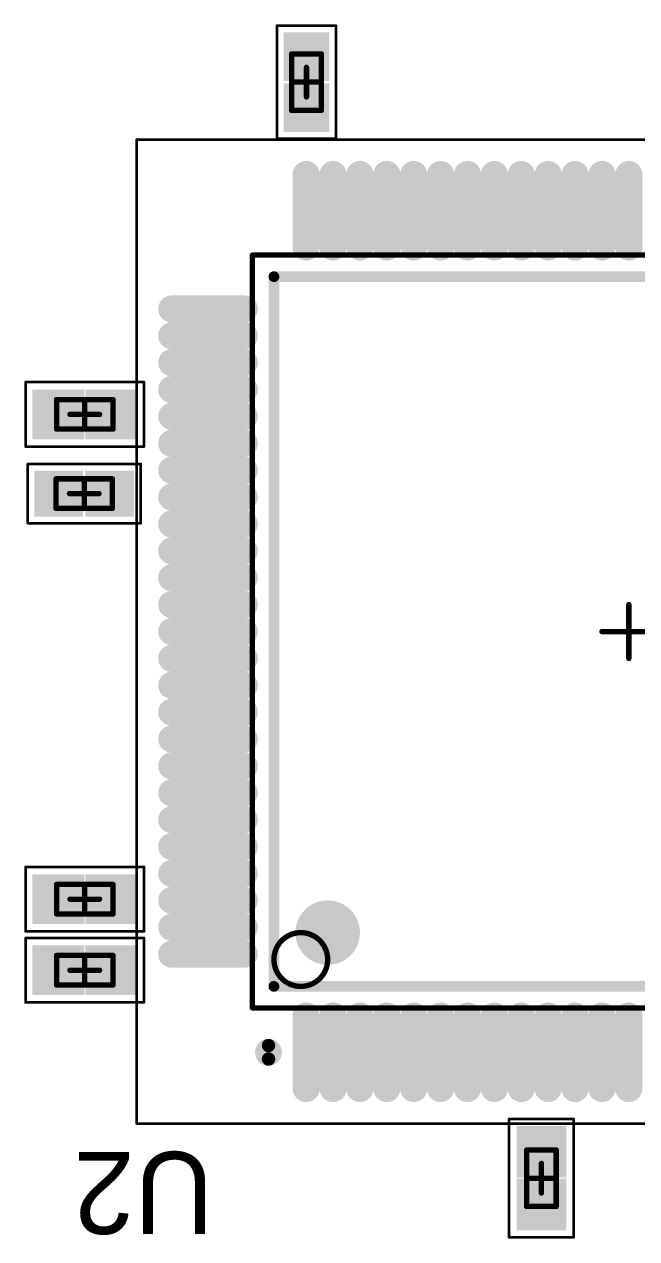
# Model space of a CAD drawing. Header units: millimetres. Extents: x -6 to 100, y 0 to 100.
# Drawn here: x 39.05 to 50.44, y 37.98 to 60.57 of the extents above; entities that cross this region are included whole.
import ezdxf

# ---------------------------------------------------------------- set-up
doc = ezdxf.new("R2010")
doc.units = ezdxf.units.MM
for name, color, linetype in [('Mechanical13', 56, 'Continuous'), ('Mechanical15', 56, 'Continuous'), ('TopLayer', 1, 'Continuous'), ('TopOverlay', 2, 'Continuous'), ('TopPaste', 8, 'Continuous'), ('TopSolder', 216, 'Continuous')]:
    doc.layers.add(name, color=color, linetype=linetype)

# ---------------------------------------------------------------- blocks, each defined once
blk = doc.blocks.new('ATML_100A_M_3')
at = {"layer": 'Mechanical13', "const_width": 0.1}
for points in [[(-7, 7), (7, 7)], [(-7, 7), (-7, -7)], [(7, 7), (7, -7)]]:
    blk.add_lwpolyline(points, dxfattribs=at)
at = {"layer": 'Mechanical13'}
for points, const_width in [([(-7.025, 7, 1), (-6.975, 7, 1)], 0.05), ([(-7.025, 7, 1), (-6.975, 7, 1)], 0.05), ([(6.975, 7, 1), (7.025, 7, 1)], 0.05), ([(6.975, 7, 1), (7.025, 7, 1)], 0.05), ([(-5.6, 6.1, 1), (-6.6, 6.1, 1)], 0.1), ([(-6.625, 6.1, 1), (-6.575, 6.1, 1)], 0.05), ([(-5.625, 6.1, 1), (-5.575, 6.1, 1)], 0.05)]:
    blk.add_lwpolyline(points, format="xyb", close=True, dxfattribs=dict(at, const_width=const_width))
at = {"layer": 'Mechanical15'}
for points, const_width in [([(-9.15, 9.15), (9.15, 9.15)], 0.05), ([(-9.15, 9.15), (-9.15, -9.15)], 0.05), ([(9.15, 9.15), (9.15, -9.15)], 0.05), ([(0, 0.5), (0, -0.5)], 0.1), ([(-0.5, 0), (0.5, 0)], 0.1)]:
    blk.add_lwpolyline(points, dxfattribs=dict(at, const_width=const_width))
for points, const_width in [([(-9.163, 9.15, 1), (-9.138, 9.15, 1)], 0.025), ([(-9.163, 9.15, 1), (-9.138, 9.15, 1)], 0.025), ([(9.138, 9.15, 1), (9.162, 9.15, 1)], 0.025), ([(9.138, 9.15, 1), (9.162, 9.15, 1)], 0.025), ([(-0.025, 0.5, 1), (0.025, 0.5, 1)], 0.05), ([(-0.525, 0, 1), (-0.475, 0, 1)], 0.05), ([(0.475, 0, 1), (0.525, 0, 1)], 0.05)]:
    blk.add_lwpolyline(points, format="xyb", close=True, dxfattribs=dict(at, const_width=const_width))
at = {"layer": 'TopLayer', "const_width": 0.3}
for points in [[(-6, 8.5), (-6, 7.15)], [(-5.5, 8.5), (-5.5, 7.15)], [(-5, 8.5), (-5, 7.15)], [(-4.5, 8.5), (-4.5, 7.15)], [(-4, 8.5), (-4, 7.15)], [(-3.5, 8.5), (-3.5, 7.15)], [(-3, 8.5), (-3, 7.15)], [(-2.5, 8.5), (-2.5, 7.15)], [(-2, 8.5), (-2, 7.15)], [(-1.5, 8.5), (-1.5, 7.15)], [(-1, 8.5), (-1, 7.15)], [(-0.5, 8.5), (-0.5, 7.15)], [(0, 8.5), (0, 7.15)], [(0.5, 8.5), (0.5, 7.15)], [(1, 8.5), (1, 7.15)], [(1.5, 8.5), (1.5, 7.15)], [(2, 8.5), (2, 7.15)], [(2.5, 8.5), (2.5, 7.15)], [(3, 8.5), (3, 7.15)], [(3.5, 8.5), (3.5, 7.15)], [(4, 8.5), (4, 7.15)], [(4.5, 8.5), (4.5, 7.15)], [(5, 8.5), (5, 7.15)], [(5.5, 8.5), (5.5, 7.15)], [(6, 8.5), (6, 7.15)], [(-8.5, 6), (-7.15, 6)], [(7.15, 6), (8.5, 6)], [(-8.5, 5.5), (-7.15, 5.5)], [(7.15, 5.5), (8.5, 5.5)], [(-8.5, 5), (-7.15, 5)], [(7.15, 5), (8.5, 5)], [(-8.5, 4.5), (-7.15, 4.5)], [(7.15, 4.5), (8.5, 4.5)], [(-8.5, 4), (-7.15, 4)], [(7.15, 4), (8.5, 4)], [(-8.5, 3.5), (-7.15, 3.5)], [(7.15, 3.5), (8.5, 3.5)], [(-8.5, 3), (-7.15, 3)], [(7.15, 3), (8.5, 3)], [(-8.5, 2.5), (-7.15, 2.5)], [(7.15, 2.5), (8.5, 2.5)], [(-8.5, 2), (-7.15, 2)], [(7.15, 2), (8.5, 2)], [(-8.5, 1.5), (-7.15, 1.5)], [(7.15, 1.5), (8.5, 1.5)], [(-8.5, 1), (-7.15, 1)], [(7.15, 1), (8.5, 1)], [(-8.5, 0.5), (-7.15, 0.5)], [(7.15, 0.5), (8.5, 0.5)], [(-8.5, 0), (-7.15, 0)], [(7.15, 0), (8.5, 0)]]:
    blk.add_lwpolyline(points, dxfattribs=at)
at = {"layer": 'TopLayer', "const_width": 0.15}
for points in [[(-6.075, 8.5, 1), (-5.925, 8.5, 1)], [(-5.575, 8.5, 1), (-5.425, 8.5, 1)], [(-5.075, 8.5, 1), (-4.925, 8.5, 1)], [(-4.575, 8.5, 1), (-4.425, 8.5, 1)], [(-4.075, 8.5, 1), (-3.925, 8.5, 1)], [(-3.575, 8.5, 1), (-3.425, 8.5, 1)], [(-3.075, 8.5, 1), (-2.925, 8.5, 1)], [(-2.575, 8.5, 1), (-2.425, 8.5, 1)], [(-2.075, 8.5, 1), (-1.925, 8.5, 1)], [(-1.575, 8.5, 1), (-1.425, 8.5, 1)], [(-1.075, 8.5, 1), (-0.925, 8.5, 1)], [(-0.575, 8.5, 1), (-0.425, 8.5, 1)], [(-0.075, 8.5, 1), (0.075, 8.5, 1)], [(0.425, 8.5, 1), (0.575, 8.5, 1)], [(0.925, 8.5, 1), (1.075, 8.5, 1)], [(1.425, 8.5, 1), (1.575, 8.5, 1)], [(1.925, 8.5, 1), (2.075, 8.5, 1)], [(2.425, 8.5, 1), (2.575, 8.5, 1)], [(2.925, 8.5, 1), (3.075, 8.5, 1)], [(3.425, 8.5, 1), (3.575, 8.5, 1)], [(3.925, 8.5, 1), (4.075, 8.5, 1)], [(4.425, 8.5, 1), (4.575, 8.5, 1)], [(4.925, 8.5, 1), (5.075, 8.5, 1)], [(5.425, 8.5, 1), (5.575, 8.5, 1)], [(5.925, 8.5, 1), (6.075, 8.5, 1)], [(-6.075, 7.15, 1), (-5.925, 7.15, 1)], [(-5.575, 7.15, 1), (-5.425, 7.15, 1)], [(-5.075, 7.15, 1), (-4.925, 7.15, 1)], [(-4.575, 7.15, 1), (-4.425, 7.15, 1)], [(-4.075, 7.15, 1), (-3.925, 7.15, 1)], [(-3.575, 7.15, 1), (-3.425, 7.15, 1)], [(-3.075, 7.15, 1), (-2.925, 7.15, 1)], [(-2.575, 7.15, 1), (-2.425, 7.15, 1)], [(-2.075, 7.15, 1), (-1.925, 7.15, 1)], [(-1.575, 7.15, 1), (-1.425, 7.15, 1)], [(-1.075, 7.15, 1), (-0.925, 7.15, 1)], [(-0.575, 7.15, 1), (-0.425, 7.15, 1)], [(-0.075, 7.15, 1), (0.075, 7.15, 1)], [(0.425, 7.15, 1), (0.575, 7.15, 1)], [(0.925, 7.15, 1), (1.075, 7.15, 1)], [(1.425, 7.15, 1), (1.575, 7.15, 1)], [(1.925, 7.15, 1), (2.075, 7.15, 1)], [(2.425, 7.15, 1), (2.575, 7.15, 1)], [(2.925, 7.15, 1), (3.075, 7.15, 1)], [(3.425, 7.15, 1), (3.575, 7.15, 1)], [(3.925, 7.15, 1), (4.075, 7.15, 1)], [(4.425, 7.15, 1), (4.575, 7.15, 1)], [(4.925, 7.15, 1), (5.075, 7.15, 1)], [(5.425, 7.15, 1), (5.575, 7.15, 1)], [(5.925, 7.15, 1), (6.075, 7.15, 1)], [(-8.575, 6, 1), (-8.425, 6, 1)], [(-7.225, 6, 1), (-7.075, 6, 1)], [(7.075, 6, 1), (7.225, 6, 1)], [(8.425, 6, 1), (8.575, 6, 1)], [(-8.575, 5.5, 1), (-8.425, 5.5, 1)], [(-7.225, 5.5, 1), (-7.075, 5.5, 1)], [(7.075, 5.5, 1), (7.225, 5.5, 1)], [(8.425, 5.5, 1), (8.575, 5.5, 1)], [(-8.575, 5, 1), (-8.425, 5, 1)], [(-7.225, 5, 1), (-7.075, 5, 1)], [(7.075, 5, 1), (7.225, 5, 1)], [(8.425, 5, 1), (8.575, 5, 1)], [(-8.575, 4.5, 1), (-8.425, 4.5, 1)], [(-7.225, 4.5, 1), (-7.075, 4.5, 1)], [(7.075, 4.5, 1), (7.225, 4.5, 1)], [(8.425, 4.5, 1), (8.575, 4.5, 1)], [(-8.575, 4, 1), (-8.425, 4, 1)], [(-7.225, 4, 1), (-7.075, 4, 1)], [(7.075, 4, 1), (7.225, 4, 1)], [(8.425, 4, 1), (8.575, 4, 1)], [(-8.575, 3.5, 1), (-8.425, 3.5, 1)], [(-7.225, 3.5, 1), (-7.075, 3.5, 1)], [(7.075, 3.5, 1), (7.225, 3.5, 1)], [(8.425, 3.5, 1), (8.575, 3.5, 1)], [(-8.575, 3, 1), (-8.425, 3, 1)], [(-7.225, 3, 1), (-7.075, 3, 1)], [(7.075, 3, 1), (7.225, 3, 1)], [(8.425, 3, 1), (8.575, 3, 1)], [(-8.575, 2.5, 1), (-8.425, 2.5, 1)], [(-7.225, 2.5, 1), (-7.075, 2.5, 1)], [(7.075, 2.5, 1), (7.225, 2.5, 1)], [(8.425, 2.5, 1), (8.575, 2.5, 1)], [(-8.575, 2, 1), (-8.425, 2, 1)], [(-7.225, 2, 1), (-7.075, 2, 1)], [(7.075, 2, 1), (7.225, 2, 1)], [(8.425, 2, 1), (8.575, 2, 1)], [(-8.575, 1.5, 1), (-8.425, 1.5, 1)], [(-7.225, 1.5, 1), (-7.075, 1.5, 1)], [(7.075, 1.5, 1), (7.225, 1.5, 1)], [(8.425, 1.5, 1), (8.575, 1.5, 1)], [(-8.575, 1, 1), (-8.425, 1, 1)], [(-7.225, 1, 1), (-7.075, 1, 1)], [(7.075, 1, 1), (7.225, 1, 1)], [(8.425, 1, 1), (8.575, 1, 1)], [(-8.575, 0.5, 1), (-8.425, 0.5, 1)], [(-7.225, 0.5, 1), (-7.075, 0.5, 1)], [(7.075, 0.5, 1), (7.225, 0.5, 1)], [(8.425, 0.5, 1), (8.575, 0.5, 1)], [(-8.575, 0, 1), (-8.425, 0, 1)], [(-7.225, 0, 1), (-7.075, 0, 1)], [(7.075, 0, 1), (7.225, 0, 1)], [(8.425, 0, 1), (8.575, 0, 1)]]:
    blk.add_lwpolyline(points, format="xyb", close=True, dxfattribs=at)
at = {"layer": 'TopOverlay'}
for points, const_width in [([(-7.7, 6.7, 1), (-7.95, 6.7, 1)], 0.25), ([(-8.013, 6.7, 1), (-7.888, 6.7, 1)], 0.125), ([(-7.762, 6.7, 1), (-7.638, 6.7, 1)], 0.125), ([(-6.65, 6.6, 1), (-6.55, 6.6, 1)], 0.1), ([(-6.65, 6.6, 1), (-6.55, 6.6, 1)], 0.1), ([(6.55, 6.6, 1), (6.65, 6.6, 1)], 0.1), ([(6.55, 6.6, 1), (6.65, 6.6, 1)], 0.1), ([(-5.3, 5.6, 1), (-5.9, 5.6, 1)], 0.6), ([(-6.05, 5.6, 1), (-5.75, 5.6, 1)], 0.3), ([(-5.45, 5.6, 1), (-5.15, 5.6, 1)], 0.3)]:
    blk.add_lwpolyline(points, format="xyb", close=True, dxfattribs=dict(at, const_width=const_width))
at = {"layer": 'TopOverlay', "const_width": 0.2}
for points in [[(-6.6, 6.6), (6.6, 6.6)], [(-6.6, 6.6), (-6.6, -6.6)], [(6.6, 6.6), (6.6, -6.6)]]:
    blk.add_lwpolyline(points, dxfattribs=at)
at = {"layer": 'TopPaste', "const_width": 0.3}
for points in [[(-6, 8.5), (-6, 7.15)], [(-5.5, 8.5), (-5.5, 7.15)], [(-5, 8.5), (-5, 7.15)], [(-4.5, 8.5), (-4.5, 7.15)], [(-4, 8.5), (-4, 7.15)], [(-3.5, 8.5), (-3.5, 7.15)], [(-3, 8.5), (-3, 7.15)], [(-2.5, 8.5), (-2.5, 7.15)], [(-2, 8.5), (-2, 7.15)], [(-1.5, 8.5), (-1.5, 7.15)], [(-1, 8.5), (-1, 7.15)], [(-0.5, 8.5), (-0.5, 7.15)], [(0, 8.5), (0, 7.15)], [(0.5, 8.5), (0.5, 7.15)], [(1, 8.5), (1, 7.15)], [(1.5, 8.5), (1.5, 7.15)], [(2, 8.5), (2, 7.15)], [(2.5, 8.5), (2.5, 7.15)], [(3, 8.5), (3, 7.15)], [(3.5, 8.5), (3.5, 7.15)], [(4, 8.5), (4, 7.15)], [(4.5, 8.5), (4.5, 7.15)], [(5, 8.5), (5, 7.15)], [(5.5, 8.5), (5.5, 7.15)], [(6, 8.5), (6, 7.15)], [(-8.5, 6), (-7.15, 6)], [(7.15, 6), (8.5, 6)], [(-8.5, 5.5), (-7.15, 5.5)], [(7.15, 5.5), (8.5, 5.5)], [(-8.5, 5), (-7.15, 5)], [(7.15, 5), (8.5, 5)], [(-8.5, 4.5), (-7.15, 4.5)], [(7.15, 4.5), (8.5, 4.5)], [(-8.5, 4), (-7.15, 4)], [(7.15, 4), (8.5, 4)], [(-8.5, 3.5), (-7.15, 3.5)], [(7.15, 3.5), (8.5, 3.5)], [(-8.5, 3), (-7.15, 3)], [(7.15, 3), (8.5, 3)], [(-8.5, 2.5), (-7.15, 2.5)], [(7.15, 2.5), (8.5, 2.5)], [(-8.5, 2), (-7.15, 2)], [(7.15, 2), (8.5, 2)], [(-8.5, 1.5), (-7.15, 1.5)], [(7.15, 1.5), (8.5, 1.5)], [(-8.5, 1), (-7.15, 1)], [(7.15, 1), (8.5, 1)], [(-8.5, 0.5), (-7.15, 0.5)], [(7.15, 0.5), (8.5, 0.5)], [(-8.5, 0), (-7.15, 0)], [(7.15, 0), (8.5, 0)]]:
    blk.add_lwpolyline(points, dxfattribs=at)
at = {"layer": 'TopPaste', "const_width": 0.15}
for points in [[(-6.075, 8.5, 1), (-5.925, 8.5, 1)], [(-5.575, 8.5, 1), (-5.425, 8.5, 1)], [(-5.075, 8.5, 1), (-4.925, 8.5, 1)], [(-4.575, 8.5, 1), (-4.425, 8.5, 1)], [(-4.075, 8.5, 1), (-3.925, 8.5, 1)], [(-3.575, 8.5, 1), (-3.425, 8.5, 1)], [(-3.075, 8.5, 1), (-2.925, 8.5, 1)], [(-2.575, 8.5, 1), (-2.425, 8.5, 1)], [(-2.075, 8.5, 1), (-1.925, 8.5, 1)], [(-1.575, 8.5, 1), (-1.425, 8.5, 1)], [(-1.075, 8.5, 1), (-0.925, 8.5, 1)], [(-0.575, 8.5, 1), (-0.425, 8.5, 1)], [(-0.075, 8.5, 1), (0.075, 8.5, 1)], [(0.425, 8.5, 1), (0.575, 8.5, 1)], [(0.925, 8.5, 1), (1.075, 8.5, 1)], [(1.425, 8.5, 1), (1.575, 8.5, 1)], [(1.925, 8.5, 1), (2.075, 8.5, 1)], [(2.425, 8.5, 1), (2.575, 8.5, 1)], [(2.925, 8.5, 1), (3.075, 8.5, 1)], [(3.425, 8.5, 1), (3.575, 8.5, 1)], [(3.925, 8.5, 1), (4.075, 8.5, 1)], [(4.425, 8.5, 1), (4.575, 8.5, 1)], [(4.925, 8.5, 1), (5.075, 8.5, 1)], [(5.425, 8.5, 1), (5.575, 8.5, 1)], [(5.925, 8.5, 1), (6.075, 8.5, 1)], [(-6.075, 7.15, 1), (-5.925, 7.15, 1)], [(-5.575, 7.15, 1), (-5.425, 7.15, 1)], [(-5.075, 7.15, 1), (-4.925, 7.15, 1)], [(-4.575, 7.15, 1), (-4.425, 7.15, 1)], [(-4.075, 7.15, 1), (-3.925, 7.15, 1)], [(-3.575, 7.15, 1), (-3.425, 7.15, 1)], [(-3.075, 7.15, 1), (-2.925, 7.15, 1)], [(-2.575, 7.15, 1), (-2.425, 7.15, 1)], [(-2.075, 7.15, 1), (-1.925, 7.15, 1)], [(-1.575, 7.15, 1), (-1.425, 7.15, 1)], [(-1.075, 7.15, 1), (-0.925, 7.15, 1)], [(-0.575, 7.15, 1), (-0.425, 7.15, 1)], [(-0.075, 7.15, 1), (0.075, 7.15, 1)], [(0.425, 7.15, 1), (0.575, 7.15, 1)], [(0.925, 7.15, 1), (1.075, 7.15, 1)], [(1.425, 7.15, 1), (1.575, 7.15, 1)], [(1.925, 7.15, 1), (2.075, 7.15, 1)], [(2.425, 7.15, 1), (2.575, 7.15, 1)], [(2.925, 7.15, 1), (3.075, 7.15, 1)], [(3.425, 7.15, 1), (3.575, 7.15, 1)], [(3.925, 7.15, 1), (4.075, 7.15, 1)], [(4.425, 7.15, 1), (4.575, 7.15, 1)], [(4.925, 7.15, 1), (5.075, 7.15, 1)], [(5.425, 7.15, 1), (5.575, 7.15, 1)], [(5.925, 7.15, 1), (6.075, 7.15, 1)], [(-8.575, 6, 1), (-8.425, 6, 1)], [(-7.225, 6, 1), (-7.075, 6, 1)], [(7.075, 6, 1), (7.225, 6, 1)], [(8.425, 6, 1), (8.575, 6, 1)], [(-8.575, 5.5, 1), (-8.425, 5.5, 1)], [(-7.225, 5.5, 1), (-7.075, 5.5, 1)], [(7.075, 5.5, 1), (7.225, 5.5, 1)], [(8.425, 5.5, 1), (8.575, 5.5, 1)], [(-8.575, 5, 1), (-8.425, 5, 1)], [(-7.225, 5, 1), (-7.075, 5, 1)], [(7.075, 5, 1), (7.225, 5, 1)], [(8.425, 5, 1), (8.575, 5, 1)], [(-8.575, 4.5, 1), (-8.425, 4.5, 1)], [(-7.225, 4.5, 1), (-7.075, 4.5, 1)], [(7.075, 4.5, 1), (7.225, 4.5, 1)], [(8.425, 4.5, 1), (8.575, 4.5, 1)], [(-8.575, 4, 1), (-8.425, 4, 1)], [(-7.225, 4, 1), (-7.075, 4, 1)], [(7.075, 4, 1), (7.225, 4, 1)], [(8.425, 4, 1), (8.575, 4, 1)], [(-8.575, 3.5, 1), (-8.425, 3.5, 1)], [(-7.225, 3.5, 1), (-7.075, 3.5, 1)], [(7.075, 3.5, 1), (7.225, 3.5, 1)], [(8.425, 3.5, 1), (8.575, 3.5, 1)], [(-8.575, 3, 1), (-8.425, 3, 1)], [(-7.225, 3, 1), (-7.075, 3, 1)], [(7.075, 3, 1), (7.225, 3, 1)], [(8.425, 3, 1), (8.575, 3, 1)], [(-8.575, 2.5, 1), (-8.425, 2.5, 1)], [(-7.225, 2.5, 1), (-7.075, 2.5, 1)], [(7.075, 2.5, 1), (7.225, 2.5, 1)], [(8.425, 2.5, 1), (8.575, 2.5, 1)], [(-8.575, 2, 1), (-8.425, 2, 1)], [(-7.225, 2, 1), (-7.075, 2, 1)], [(7.075, 2, 1), (7.225, 2, 1)], [(8.425, 2, 1), (8.575, 2, 1)], [(-8.575, 1.5, 1), (-8.425, 1.5, 1)], [(-7.225, 1.5, 1), (-7.075, 1.5, 1)], [(7.075, 1.5, 1), (7.225, 1.5, 1)], [(8.425, 1.5, 1), (8.575, 1.5, 1)], [(-8.575, 1, 1), (-8.425, 1, 1)], [(-7.225, 1, 1), (-7.075, 1, 1)], [(7.075, 1, 1), (7.225, 1, 1)], [(8.425, 1, 1), (8.575, 1, 1)], [(-8.575, 0.5, 1), (-8.425, 0.5, 1)], [(-7.225, 0.5, 1), (-7.075, 0.5, 1)], [(7.075, 0.5, 1), (7.225, 0.5, 1)], [(8.425, 0.5, 1), (8.575, 0.5, 1)], [(-8.575, 0, 1), (-8.425, 0, 1)], [(-7.225, 0, 1), (-7.075, 0, 1)], [(7.075, 0, 1), (7.225, 0, 1)], [(8.425, 0, 1), (8.575, 0, 1)]]:
    blk.add_lwpolyline(points, format="xyb", close=True, dxfattribs=at)
at = {"layer": 'TopSolder', "const_width": 0.503}
for points in [[(-6, 8.5), (-6, 7.15)], [(-5.5, 8.5), (-5.5, 7.15)], [(-5, 8.5), (-5, 7.15)], [(-4.5, 8.5), (-4.5, 7.15)], [(-4, 8.5), (-4, 7.15)], [(-3.5, 8.5), (-3.5, 7.15)], [(-3, 8.5), (-3, 7.15)], [(-2.5, 8.5), (-2.5, 7.15)], [(-2, 8.5), (-2, 7.15)], [(-1.5, 8.5), (-1.5, 7.15)], [(-1, 8.5), (-1, 7.15)], [(-0.5, 8.5), (-0.5, 7.15)], [(0, 8.5), (0, 7.15)], [(0.5, 8.5), (0.5, 7.15)], [(1, 8.5), (1, 7.15)], [(1.5, 8.5), (1.5, 7.15)], [(2, 8.5), (2, 7.15)], [(2.5, 8.5), (2.5, 7.15)], [(3, 8.5), (3, 7.15)], [(3.5, 8.5), (3.5, 7.15)], [(4, 8.5), (4, 7.15)], [(4.5, 8.5), (4.5, 7.15)], [(5, 8.5), (5, 7.15)], [(5.5, 8.5), (5.5, 7.15)], [(6, 8.5), (6, 7.15)], [(-8.5, 6), (-7.15, 6)], [(7.15, 6), (8.5, 6)], [(-8.5, 5.5), (-7.15, 5.5)], [(7.15, 5.5), (8.5, 5.5)], [(-8.5, 5), (-7.15, 5)], [(7.15, 5), (8.5, 5)], [(-8.5, 4.5), (-7.15, 4.5)], [(7.15, 4.5), (8.5, 4.5)], [(-8.5, 4), (-7.15, 4)], [(7.15, 4), (8.5, 4)], [(-8.5, 3.5), (-7.15, 3.5)], [(7.15, 3.5), (8.5, 3.5)], [(-8.5, 3), (-7.15, 3)], [(7.15, 3), (8.5, 3)], [(-8.5, 2.5), (-7.15, 2.5)], [(7.15, 2.5), (8.5, 2.5)], [(-8.5, 2), (-7.15, 2)], [(7.15, 2), (8.5, 2)], [(-8.5, 1.5), (-7.15, 1.5)], [(7.15, 1.5), (8.5, 1.5)], [(-8.5, 1), (-7.15, 1)], [(7.15, 1), (8.5, 1)], [(-8.5, 0.5), (-7.15, 0.5)], [(7.15, 0.5), (8.5, 0.5)], [(-8.5, 0), (-7.15, 0)], [(7.15, 0), (8.5, 0)]]:
    blk.add_lwpolyline(points, dxfattribs=at)
at = {"layer": 'TopSolder', "const_width": 0.252}
for points in [[(-6.126, 8.5, 1), (-5.874, 8.5, 1)], [(-5.626, 8.5, 1), (-5.374, 8.5, 1)], [(-5.126, 8.5, 1), (-4.874, 8.5, 1)], [(-4.626, 8.5, 1), (-4.374, 8.5, 1)], [(-4.126, 8.5, 1), (-3.874, 8.5, 1)], [(-3.626, 8.5, 1), (-3.374, 8.5, 1)], [(-3.126, 8.5, 1), (-2.874, 8.5, 1)], [(-2.626, 8.5, 1), (-2.374, 8.5, 1)], [(-2.126, 8.5, 1), (-1.874, 8.5, 1)], [(-1.626, 8.5, 1), (-1.374, 8.5, 1)], [(-1.126, 8.5, 1), (-0.874, 8.5, 1)], [(-0.626, 8.5, 1), (-0.374, 8.5, 1)], [(-0.126, 8.5, 1), (0.126, 8.5, 1)], [(0.374, 8.5, 1), (0.626, 8.5, 1)], [(0.874, 8.5, 1), (1.126, 8.5, 1)], [(1.374, 8.5, 1), (1.626, 8.5, 1)], [(1.874, 8.5, 1), (2.126, 8.5, 1)], [(2.374, 8.5, 1), (2.626, 8.5, 1)], [(2.874, 8.5, 1), (3.126, 8.5, 1)], [(3.374, 8.5, 1), (3.626, 8.5, 1)], [(3.874, 8.5, 1), (4.126, 8.5, 1)], [(4.374, 8.5, 1), (4.626, 8.5, 1)], [(4.874, 8.5, 1), (5.126, 8.5, 1)], [(5.374, 8.5, 1), (5.626, 8.5, 1)], [(5.874, 8.5, 1), (6.126, 8.5, 1)], [(-6.126, 7.15, 1), (-5.874, 7.15, 1)], [(-5.626, 7.15, 1), (-5.374, 7.15, 1)], [(-5.126, 7.15, 1), (-4.874, 7.15, 1)], [(-4.626, 7.15, 1), (-4.374, 7.15, 1)], [(-4.126, 7.15, 1), (-3.874, 7.15, 1)], [(-3.626, 7.15, 1), (-3.374, 7.15, 1)], [(-3.126, 7.15, 1), (-2.874, 7.15, 1)], [(-2.626, 7.15, 1), (-2.374, 7.15, 1)], [(-2.126, 7.15, 1), (-1.874, 7.15, 1)], [(-1.626, 7.15, 1), (-1.374, 7.15, 1)], [(-1.126, 7.15, 1), (-0.874, 7.15, 1)], [(-0.626, 7.15, 1), (-0.374, 7.15, 1)], [(-0.126, 7.15, 1), (0.126, 7.15, 1)], [(0.374, 7.15, 1), (0.626, 7.15, 1)], [(0.874, 7.15, 1), (1.126, 7.15, 1)], [(1.374, 7.15, 1), (1.626, 7.15, 1)], [(1.874, 7.15, 1), (2.126, 7.15, 1)], [(2.374, 7.15, 1), (2.626, 7.15, 1)], [(2.874, 7.15, 1), (3.126, 7.15, 1)], [(3.374, 7.15, 1), (3.626, 7.15, 1)], [(3.874, 7.15, 1), (4.126, 7.15, 1)], [(4.374, 7.15, 1), (4.626, 7.15, 1)], [(4.874, 7.15, 1), (5.126, 7.15, 1)], [(5.374, 7.15, 1), (5.626, 7.15, 1)], [(5.874, 7.15, 1), (6.126, 7.15, 1)], [(-8.626, 6, 1), (-8.374, 6, 1)], [(-7.276, 6, 1), (-7.024, 6, 1)], [(7.024, 6, 1), (7.276, 6, 1)], [(8.374, 6, 1), (8.626, 6, 1)], [(-8.626, 5.5, 1), (-8.374, 5.5, 1)], [(-7.276, 5.5, 1), (-7.024, 5.5, 1)], [(7.024, 5.5, 1), (7.276, 5.5, 1)], [(8.374, 5.5, 1), (8.626, 5.5, 1)], [(-8.626, 5, 1), (-8.374, 5, 1)], [(-7.276, 5, 1), (-7.024, 5, 1)], [(7.024, 5, 1), (7.276, 5, 1)], [(8.374, 5, 1), (8.626, 5, 1)], [(-8.626, 4.5, 1), (-8.374, 4.5, 1)], [(-7.276, 4.5, 1), (-7.024, 4.5, 1)], [(7.024, 4.5, 1), (7.276, 4.5, 1)], [(8.374, 4.5, 1), (8.626, 4.5, 1)], [(-8.626, 4, 1), (-8.374, 4, 1)], [(-7.276, 4, 1), (-7.024, 4, 1)], [(7.024, 4, 1), (7.276, 4, 1)], [(8.374, 4, 1), (8.626, 4, 1)], [(-8.626, 3.5, 1), (-8.374, 3.5, 1)], [(-7.276, 3.5, 1), (-7.024, 3.5, 1)], [(7.024, 3.5, 1), (7.276, 3.5, 1)], [(8.374, 3.5, 1), (8.626, 3.5, 1)], [(-8.626, 3, 1), (-8.374, 3, 1)], [(-7.276, 3, 1), (-7.024, 3, 1)], [(7.024, 3, 1), (7.276, 3, 1)], [(8.374, 3, 1), (8.626, 3, 1)], [(-8.626, 2.5, 1), (-8.374, 2.5, 1)], [(-7.276, 2.5, 1), (-7.024, 2.5, 1)], [(7.024, 2.5, 1), (7.276, 2.5, 1)], [(8.374, 2.5, 1), (8.626, 2.5, 1)], [(-8.626, 2, 1), (-8.374, 2, 1)], [(-7.276, 2, 1), (-7.024, 2, 1)], [(7.024, 2, 1), (7.276, 2, 1)], [(8.374, 2, 1), (8.626, 2, 1)], [(-8.626, 1.5, 1), (-8.374, 1.5, 1)], [(-7.276, 1.5, 1), (-7.024, 1.5, 1)], [(7.024, 1.5, 1), (7.276, 1.5, 1)], [(8.374, 1.5, 1), (8.626, 1.5, 1)], [(-8.626, 1, 1), (-8.374, 1, 1)], [(-7.276, 1, 1), (-7.024, 1, 1)], [(7.024, 1, 1), (7.276, 1, 1)], [(8.374, 1, 1), (8.626, 1, 1)], [(-8.626, 0.5, 1), (-8.374, 0.5, 1)], [(-7.276, 0.5, 1), (-7.024, 0.5, 1)], [(7.024, 0.5, 1), (7.276, 0.5, 1)], [(8.374, 0.5, 1), (8.626, 0.5, 1)], [(-8.626, 0, 1), (-8.374, 0, 1)], [(-7.276, 0, 1), (-7.024, 0, 1)], [(7.024, 0, 1), (7.276, 0, 1)], [(8.374, 0, 1), (8.626, 0, 1)]]:
    blk.add_lwpolyline(points, format="xyb", close=True, dxfattribs=at)
blk = doc.blocks.new('RESC1005X04M_7')
at = {"layer": 'Mechanical13', "const_width": 0.1}
for points in [[(-0.525, 0.275), (-0.525, -0.275)], [(-0.525, 0.275), (0.525, 0.275)], [(0.525, 0.275), (0.525, -0.275)], [(-0.525, -0.275), (0.525, -0.275)]]:
    blk.add_lwpolyline(points, dxfattribs=at)
at = {"layer": 'Mechanical13', "const_width": 0.05}
for points in [[(-0.55, 0.275, 1), (-0.5, 0.275, 1)], [(-0.55, 0.275, 1), (-0.5, 0.275, 1)], [(0.5, 0.275, 1), (0.55, 0.275, 1)], [(0.5, 0.275, 1), (0.55, 0.275, 1)], [(-0.55, -0.275, 1), (-0.5, -0.275, 1)], [(-0.55, -0.275, 1), (-0.5, -0.275, 1)], [(0.5, -0.275, 1), (0.55, -0.275, 1)], [(0.5, -0.275, 1), (0.55, -0.275, 1)]]:
    blk.add_lwpolyline(points, format="xyb", close=True, dxfattribs=at)
at = {"layer": 'Mechanical15'}
for points, const_width in [([(-1.05, 0.55), (-1.05, -0.55)], 0.05), ([(-1.05, 0.55), (1.05, 0.55)], 0.05), ([(1.05, 0.55), (1.05, -0.55)], 0.05), ([(0, 0.275), (0, -0.275)], 0.1), ([(-0.275, 0), (0.275, 0)], 0.1), ([(-1.05, -0.55), (1.05, -0.55)], 0.05)]:
    blk.add_lwpolyline(points, dxfattribs=dict(at, const_width=const_width))
for points, const_width in [([(-1.062, 0.55, 1), (-1.038, 0.55, 1)], 0.025), ([(-1.062, 0.55, 1), (-1.038, 0.55, 1)], 0.025), ([(1.038, 0.55, 1), (1.062, 0.55, 1)], 0.025), ([(1.038, 0.55, 1), (1.062, 0.55, 1)], 0.025), ([(-0.025, 0.275, 1), (0.025, 0.275, 1)], 0.05), ([(-0.3, 0, 1), (-0.25, 0, 1)], 0.05), ([(0.25, 0, 1), (0.3, 0, 1)], 0.05), ([(-0.025, -0.275, 1), (0.025, -0.275, 1)], 0.05), ([(-1.062, -0.55, 1), (-1.038, -0.55, 1)], 0.025), ([(-1.062, -0.55, 1), (-1.038, -0.55, 1)], 0.025), ([(1.038, -0.55, 1), (1.062, -0.55, 1)], 0.025), ([(1.038, -0.55, 1), (1.062, -0.55, 1)], 0.025)]:
    blk.add_lwpolyline(points, format="xyb", close=True, dxfattribs=dict(at, const_width=const_width))
at = {"layer": 'TopLayer'}
for points in [[(-0.125, -0.325), (-0.125, 0.325), (-0.825, -0.325), (-0.825, 0.325)], [(0.825, -0.325), (0.825, 0.325), (0.125, -0.325), (0.125, 0.325)]]:
    blk.add_solid(points, dxfattribs=at)
at = {"layer": 'TopPaste'}
for points in [[(-0.125, -0.325), (-0.125, 0.325), (-0.825, -0.325), (-0.825, 0.325)], [(0.825, -0.325), (0.825, 0.325), (0.125, -0.325), (0.125, 0.325)]]:
    blk.add_solid(points, dxfattribs=at)
at = {"layer": 'TopSolder'}
for points in [[(-0.023, -0.427), (-0.023, 0.427), (-0.927, -0.427), (-0.927, 0.427)], [(0.927, -0.427), (0.927, 0.427), (0.023, -0.427), (0.023, 0.427)]]:
    blk.add_solid(points, dxfattribs=at)
blk = doc.blocks.new('RESC1005X04M_8')
at = {"layer": 'Mechanical13', "const_width": 0.1}
for points in [[(-0.525, 0.275), (-0.525, -0.275)], [(0.525, 0.275), (-0.525, 0.275)], [(0.525, 0.275), (0.525, -0.275)], [(0.525, -0.275), (-0.525, -0.275)]]:
    blk.add_lwpolyline(points, dxfattribs=at)
at = {"layer": 'Mechanical13', "const_width": 0.05}
for points in [[(-0.55, 0.275, 1), (-0.5, 0.275, 1)], [(-0.55, 0.275, 1), (-0.5, 0.275, 1)], [(0.5, 0.275, 1), (0.55, 0.275, 1)], [(0.5, 0.275, 1), (0.55, 0.275, 1)], [(-0.55, -0.275, 1), (-0.5, -0.275, 1)], [(-0.55, -0.275, 1), (-0.5, -0.275, 1)], [(0.5, -0.275, 1), (0.55, -0.275, 1)], [(0.5, -0.275, 1), (0.55, -0.275, 1)]]:
    blk.add_lwpolyline(points, format="xyb", close=True, dxfattribs=at)
at = {"layer": 'Mechanical15'}
for points, const_width in [([(-1.05, 0.55), (-1.05, -0.55)], 0.05), ([(1.05, 0.55), (-1.05, 0.55)], 0.05), ([(1.05, 0.55), (1.05, -0.55)], 0.05), ([(0, 0.275), (0, -0.275)], 0.1), ([(0.275, 0), (-0.275, 0)], 0.1), ([(1.05, -0.55), (-1.05, -0.55)], 0.05)]:
    blk.add_lwpolyline(points, dxfattribs=dict(at, const_width=const_width))
for points, const_width in [([(-1.062, 0.55, 1), (-1.038, 0.55, 1)], 0.025), ([(-1.062, 0.55, 1), (-1.038, 0.55, 1)], 0.025), ([(1.038, 0.55, 1), (1.062, 0.55, 1)], 0.025), ([(1.038, 0.55, 1), (1.062, 0.55, 1)], 0.025), ([(-0.025, 0.275, 1), (0.025, 0.275, 1)], 0.05), ([(-0.3, 0, 1), (-0.25, 0, 1)], 0.05), ([(0.25, 0, 1), (0.3, 0, 1)], 0.05), ([(-0.025, -0.275, 1), (0.025, -0.275, 1)], 0.05), ([(-1.062, -0.55, 1), (-1.038, -0.55, 1)], 0.025), ([(-1.062, -0.55, 1), (-1.038, -0.55, 1)], 0.025), ([(1.038, -0.55, 1), (1.062, -0.55, 1)], 0.025), ([(1.038, -0.55, 1), (1.062, -0.55, 1)], 0.025)]:
    blk.add_lwpolyline(points, format="xyb", close=True, dxfattribs=dict(at, const_width=const_width))
at = {"layer": 'TopLayer'}
for points in [[(-0.125, -0.325), (-0.125, 0.325), (-0.825, -0.325), (-0.825, 0.325)], [(0.825, -0.325), (0.825, 0.325), (0.125, -0.325), (0.125, 0.325)]]:
    blk.add_solid(points, dxfattribs=at)
at = {"layer": 'TopPaste'}
for points in [[(-0.125, -0.325), (-0.125, 0.325), (-0.825, -0.325), (-0.825, 0.325)], [(0.825, -0.325), (0.825, 0.325), (0.125, -0.325), (0.125, 0.325)]]:
    blk.add_solid(points, dxfattribs=at)
at = {"layer": 'TopSolder'}
for points in [[(-0.023, -0.427), (-0.023, 0.427), (-0.927, -0.427), (-0.927, 0.427)], [(0.927, -0.427), (0.927, 0.427), (0.023, -0.427), (0.023, 0.427)]]:
    blk.add_solid(points, dxfattribs=at)
blk = doc.blocks.new('CAPC1005X06M_91')
at = {"layer": 'Mechanical13', "const_width": 0.1}
for points in [[(-0.525, -0.275), (-0.525, 0.275)], [(-0.525, 0.275), (0.525, 0.275)], [(0.525, -0.275), (0.525, 0.275)], [(-0.525, -0.275), (0.525, -0.275)]]:
    blk.add_lwpolyline(points, dxfattribs=at)
at = {"layer": 'Mechanical13', "const_width": 0.05}
for points in [[(-0.55, 0.275, 1), (-0.5, 0.275, 1)], [(-0.55, 0.275, 1), (-0.5, 0.275, 1)], [(0.5, 0.275, 1), (0.55, 0.275, 1)], [(0.5, 0.275, 1), (0.55, 0.275, 1)], [(-0.55, -0.275, 1), (-0.5, -0.275, 1)], [(-0.55, -0.275, 1), (-0.5, -0.275, 1)], [(0.5, -0.275, 1), (0.55, -0.275, 1)], [(0.5, -0.275, 1), (0.55, -0.275, 1)]]:
    blk.add_lwpolyline(points, format="xyb", close=True, dxfattribs=at)
at = {"layer": 'Mechanical15'}
for points, const_width in [([(-1.1, -0.6), (-1.1, 0.6)], 0.05), ([(-1.1, 0.6), (1.1, 0.6)], 0.05), ([(1.1, -0.6), (1.1, 0.6)], 0.05), ([(0, -0.275), (0, 0.275)], 0.1), ([(-0.275, 0), (0.275, 0)], 0.1), ([(-1.1, -0.6), (1.1, -0.6)], 0.05)]:
    blk.add_lwpolyline(points, dxfattribs=dict(at, const_width=const_width))
for points, const_width in [([(-1.112, 0.6, 1), (-1.087, 0.6, 1)], 0.025), ([(-1.112, 0.6, 1), (-1.087, 0.6, 1)], 0.025), ([(1.088, 0.6, 1), (1.112, 0.6, 1)], 0.025), ([(1.088, 0.6, 1), (1.112, 0.6, 1)], 0.025), ([(-0.025, 0.275, 1), (0.025, 0.275, 1)], 0.05), ([(-0.3, 0, 1), (-0.25, 0, 1)], 0.05), ([(0.25, 0, 1), (0.3, 0, 1)], 0.05), ([(-0.025, -0.275, 1), (0.025, -0.275, 1)], 0.05), ([(-1.112, -0.6, 1), (-1.087, -0.6, 1)], 0.025), ([(-1.112, -0.6, 1), (-1.087, -0.6, 1)], 0.025), ([(1.088, -0.6, 1), (1.112, -0.6, 1)], 0.025), ([(1.088, -0.6, 1), (1.112, -0.6, 1)], 0.025)]:
    blk.add_lwpolyline(points, format="xyb", close=True, dxfattribs=dict(at, const_width=const_width))
at = {"layer": 'TopLayer'}
for points in [[(-0.11, -0.36), (-0.11, 0.36), (-0.87, -0.36), (-0.87, 0.36)], [(0.87, -0.36), (0.87, 0.36), (0.11, -0.36), (0.11, 0.36)]]:
    blk.add_solid(points, dxfattribs=at)
at = {"layer": 'TopPaste'}
for points in [[(-0.11, -0.36), (-0.11, 0.36), (-0.87, -0.36), (-0.87, 0.36)], [(0.87, -0.36), (0.87, 0.36), (0.11, -0.36), (0.11, 0.36)]]:
    blk.add_solid(points, dxfattribs=at)
at = {"layer": 'TopSolder'}
for points in [[(-0.008, -0.462), (-0.008, 0.462), (-0.972, -0.462), (-0.972, 0.462)], [(0.972, -0.462), (0.972, 0.462), (0.008, -0.462), (0.008, 0.462)]]:
    blk.add_solid(points, dxfattribs=at)
blk = doc.blocks.new('CAPC1005X06M_92')
at = {"layer": 'Mechanical13', "const_width": 0.1}
for points in [[(-0.525, -0.275), (-0.525, 0.275)], [(-0.525, 0.275), (0.525, 0.275)], [(0.525, -0.275), (0.525, 0.275)], [(-0.525, -0.275), (0.525, -0.275)]]:
    blk.add_lwpolyline(points, dxfattribs=at)
at = {"layer": 'Mechanical13', "const_width": 0.05}
for points in [[(-0.55, 0.275, 1), (-0.5, 0.275, 1)], [(-0.55, 0.275, 1), (-0.5, 0.275, 1)], [(0.5, 0.275, 1), (0.55, 0.275, 1)], [(0.5, 0.275, 1), (0.55, 0.275, 1)], [(-0.55, -0.275, 1), (-0.5, -0.275, 1)], [(-0.55, -0.275, 1), (-0.5, -0.275, 1)], [(0.5, -0.275, 1), (0.55, -0.275, 1)], [(0.5, -0.275, 1), (0.55, -0.275, 1)]]:
    blk.add_lwpolyline(points, format="xyb", close=True, dxfattribs=at)
at = {"layer": 'Mechanical15'}
for points, const_width in [([(-1.1, -0.6), (-1.1, 0.6)], 0.05), ([(-1.1, 0.6), (1.1, 0.6)], 0.05), ([(1.1, -0.6), (1.1, 0.6)], 0.05), ([(0, -0.275), (0, 0.275)], 0.1), ([(-0.275, 0), (0.275, 0)], 0.1), ([(-1.1, -0.6), (1.1, -0.6)], 0.05)]:
    blk.add_lwpolyline(points, dxfattribs=dict(at, const_width=const_width))
for points, const_width in [([(-1.112, 0.6, 1), (-1.087, 0.6, 1)], 0.025), ([(-1.112, 0.6, 1), (-1.087, 0.6, 1)], 0.025), ([(1.088, 0.6, 1), (1.112, 0.6, 1)], 0.025), ([(1.088, 0.6, 1), (1.112, 0.6, 1)], 0.025), ([(-0.025, 0.275, 1), (0.025, 0.275, 1)], 0.05), ([(-0.3, 0, 1), (-0.25, 0, 1)], 0.05), ([(0.25, 0, 1), (0.3, 0, 1)], 0.05), ([(-0.025, -0.275, 1), (0.025, -0.275, 1)], 0.05), ([(-1.112, -0.6, 1), (-1.087, -0.6, 1)], 0.025), ([(-1.112, -0.6, 1), (-1.087, -0.6, 1)], 0.025), ([(1.088, -0.6, 1), (1.112, -0.6, 1)], 0.025), ([(1.088, -0.6, 1), (1.112, -0.6, 1)], 0.025)]:
    blk.add_lwpolyline(points, format="xyb", close=True, dxfattribs=dict(at, const_width=const_width))
at = {"layer": 'TopLayer'}
for points in [[(-0.11, -0.36), (-0.11, 0.36), (-0.87, -0.36), (-0.87, 0.36)], [(0.87, -0.36), (0.87, 0.36), (0.11, -0.36), (0.11, 0.36)]]:
    blk.add_solid(points, dxfattribs=at)
at = {"layer": 'TopPaste'}
for points in [[(-0.11, -0.36), (-0.11, 0.36), (-0.87, -0.36), (-0.87, 0.36)], [(0.87, -0.36), (0.87, 0.36), (0.11, -0.36), (0.11, 0.36)]]:
    blk.add_solid(points, dxfattribs=at)
at = {"layer": 'TopSolder'}
for points in [[(-0.008, -0.462), (-0.008, 0.462), (-0.972, -0.462), (-0.972, 0.462)], [(0.972, -0.462), (0.972, 0.462), (0.008, -0.462), (0.008, 0.462)]]:
    blk.add_solid(points, dxfattribs=at)
blk = doc.blocks.new('CAPC1005X06M_94')
at = {"layer": 'Mechanical13', "const_width": 0.1}
for points in [[(-0.525, 0.275), (-0.525, -0.275)], [(-0.525, 0.275), (0.525, 0.275)], [(0.525, 0.275), (0.525, -0.275)], [(-0.525, -0.275), (0.525, -0.275)]]:
    blk.add_lwpolyline(points, dxfattribs=at)
at = {"layer": 'Mechanical13', "const_width": 0.05}
for points in [[(-0.55, 0.275, 1), (-0.5, 0.275, 1)], [(-0.55, 0.275, 1), (-0.5, 0.275, 1)], [(0.5, 0.275, 1), (0.55, 0.275, 1)], [(0.5, 0.275, 1), (0.55, 0.275, 1)], [(-0.55, -0.275, 1), (-0.5, -0.275, 1)], [(-0.55, -0.275, 1), (-0.5, -0.275, 1)], [(0.5, -0.275, 1), (0.55, -0.275, 1)], [(0.5, -0.275, 1), (0.55, -0.275, 1)]]:
    blk.add_lwpolyline(points, format="xyb", close=True, dxfattribs=at)
at = {"layer": 'Mechanical15'}
for points, const_width in [([(-1.1, 0.6), (-1.1, -0.6)], 0.05), ([(-1.1, 0.6), (1.1, 0.6)], 0.05), ([(1.1, 0.6), (1.1, -0.6)], 0.05), ([(0, 0.275), (0, -0.275)], 0.1), ([(-0.275, 0), (0.275, 0)], 0.1), ([(-1.1, -0.6), (1.1, -0.6)], 0.05)]:
    blk.add_lwpolyline(points, dxfattribs=dict(at, const_width=const_width))
for points, const_width in [([(-1.112, 0.6, 1), (-1.087, 0.6, 1)], 0.025), ([(-1.112, 0.6, 1), (-1.087, 0.6, 1)], 0.025), ([(1.088, 0.6, 1), (1.112, 0.6, 1)], 0.025), ([(1.088, 0.6, 1), (1.112, 0.6, 1)], 0.025), ([(-0.025, 0.275, 1), (0.025, 0.275, 1)], 0.05), ([(-0.3, 0, 1), (-0.25, 0, 1)], 0.05), ([(0.25, 0, 1), (0.3, 0, 1)], 0.05), ([(-0.025, -0.275, 1), (0.025, -0.275, 1)], 0.05), ([(-1.112, -0.6, 1), (-1.087, -0.6, 1)], 0.025), ([(-1.112, -0.6, 1), (-1.087, -0.6, 1)], 0.025), ([(1.088, -0.6, 1), (1.112, -0.6, 1)], 0.025), ([(1.088, -0.6, 1), (1.112, -0.6, 1)], 0.025)]:
    blk.add_lwpolyline(points, format="xyb", close=True, dxfattribs=dict(at, const_width=const_width))
at = {"layer": 'TopLayer'}
for points in [[(-0.11, -0.36), (-0.11, 0.36), (-0.87, -0.36), (-0.87, 0.36)], [(0.87, -0.36), (0.87, 0.36), (0.11, -0.36), (0.11, 0.36)]]:
    blk.add_solid(points, dxfattribs=at)
at = {"layer": 'TopPaste'}
for points in [[(-0.11, -0.36), (-0.11, 0.36), (-0.87, -0.36), (-0.87, 0.36)], [(0.87, -0.36), (0.87, 0.36), (0.11, -0.36), (0.11, 0.36)]]:
    blk.add_solid(points, dxfattribs=at)
at = {"layer": 'TopSolder'}
for points in [[(-0.008, -0.462), (-0.008, 0.462), (-0.972, -0.462), (-0.972, 0.462)], [(0.972, -0.462), (0.972, 0.462), (0.008, -0.462), (0.008, 0.462)]]:
    blk.add_solid(points, dxfattribs=at)
blk = doc.blocks.new('CAPC1005X06M_97')
at = {"layer": 'Mechanical13', "const_width": 0.1}
for points in [[(-0.525, -0.275), (-0.525, 0.275)], [(-0.525, 0.275), (0.525, 0.275)], [(0.525, -0.275), (0.525, 0.275)], [(-0.525, -0.275), (0.525, -0.275)]]:
    blk.add_lwpolyline(points, dxfattribs=at)
at = {"layer": 'Mechanical13', "const_width": 0.05}
for points in [[(-0.55, 0.275, 1), (-0.5, 0.275, 1)], [(-0.55, 0.275, 1), (-0.5, 0.275, 1)], [(0.5, 0.275, 1), (0.55, 0.275, 1)], [(0.5, 0.275, 1), (0.55, 0.275, 1)], [(-0.55, -0.275, 1), (-0.5, -0.275, 1)], [(-0.55, -0.275, 1), (-0.5, -0.275, 1)], [(0.5, -0.275, 1), (0.55, -0.275, 1)], [(0.5, -0.275, 1), (0.55, -0.275, 1)]]:
    blk.add_lwpolyline(points, format="xyb", close=True, dxfattribs=at)
at = {"layer": 'Mechanical15'}
for points, const_width in [([(-1.1, -0.6), (-1.1, 0.6)], 0.05), ([(-1.1, 0.6), (1.1, 0.6)], 0.05), ([(1.1, -0.6), (1.1, 0.6)], 0.05), ([(0, -0.275), (0, 0.275)], 0.1), ([(-0.275, 0), (0.275, 0)], 0.1), ([(-1.1, -0.6), (1.1, -0.6)], 0.05)]:
    blk.add_lwpolyline(points, dxfattribs=dict(at, const_width=const_width))
for points, const_width in [([(-1.112, 0.6, 1), (-1.087, 0.6, 1)], 0.025), ([(-1.112, 0.6, 1), (-1.087, 0.6, 1)], 0.025), ([(1.088, 0.6, 1), (1.112, 0.6, 1)], 0.025), ([(1.088, 0.6, 1), (1.112, 0.6, 1)], 0.025), ([(-0.025, 0.275, 1), (0.025, 0.275, 1)], 0.05), ([(-0.3, 0, 1), (-0.25, 0, 1)], 0.05), ([(0.25, 0, 1), (0.3, 0, 1)], 0.05), ([(-0.025, -0.275, 1), (0.025, -0.275, 1)], 0.05), ([(-1.112, -0.6, 1), (-1.087, -0.6, 1)], 0.025), ([(-1.112, -0.6, 1), (-1.087, -0.6, 1)], 0.025), ([(1.088, -0.6, 1), (1.112, -0.6, 1)], 0.025), ([(1.088, -0.6, 1), (1.112, -0.6, 1)], 0.025)]:
    blk.add_lwpolyline(points, format="xyb", close=True, dxfattribs=dict(at, const_width=const_width))
at = {"layer": 'TopLayer'}
for points in [[(-0.11, -0.36), (-0.11, 0.36), (-0.87, -0.36), (-0.87, 0.36)], [(0.87, -0.36), (0.87, 0.36), (0.11, -0.36), (0.11, 0.36)]]:
    blk.add_solid(points, dxfattribs=at)
at = {"layer": 'TopPaste'}
for points in [[(-0.11, -0.36), (-0.11, 0.36), (-0.87, -0.36), (-0.87, 0.36)], [(0.87, -0.36), (0.87, 0.36), (0.11, -0.36), (0.11, 0.36)]]:
    blk.add_solid(points, dxfattribs=at)
at = {"layer": 'TopSolder'}
for points in [[(-0.008, -0.462), (-0.008, 0.462), (-0.972, -0.462), (-0.972, 0.462)], [(0.972, -0.462), (0.972, 0.462), (0.008, -0.462), (0.008, 0.462)]]:
    blk.add_solid(points, dxfattribs=at)

msp = doc.modelspace()

# ---------------------------------------------------------------- block references
for name, p, rotation in [('RESC1005X04M_7', (44.298, 59.494), 90), ('ATML_100A_M_3', (50.292, 49.276), 90), ('RESC1005X04M_8', (40.165, 51.841), 180), ('CAPC1005X06M_94', (48.666, 39.109), 90)]:
    msp.add_blockref(name, p, dxfattribs=dict(rotation=rotation))
for name, p in [('CAPC1005X06M_91', (40.175, 53.315)), ('CAPC1005X06M_97', (40.175, 44.298)), ('CAPC1005X06M_92', (40.175, 42.977))]:
    msp.add_blockref(name, p)

# ---------------------------------------------------------------- texts
at = {"layer": 'TopOverlay'}
msp.add_text('U2', height=1.524, rotation=180, dxfattribs=at).set_placement((42.57, 39.598))

doc.saveas('drawing.dxf')
